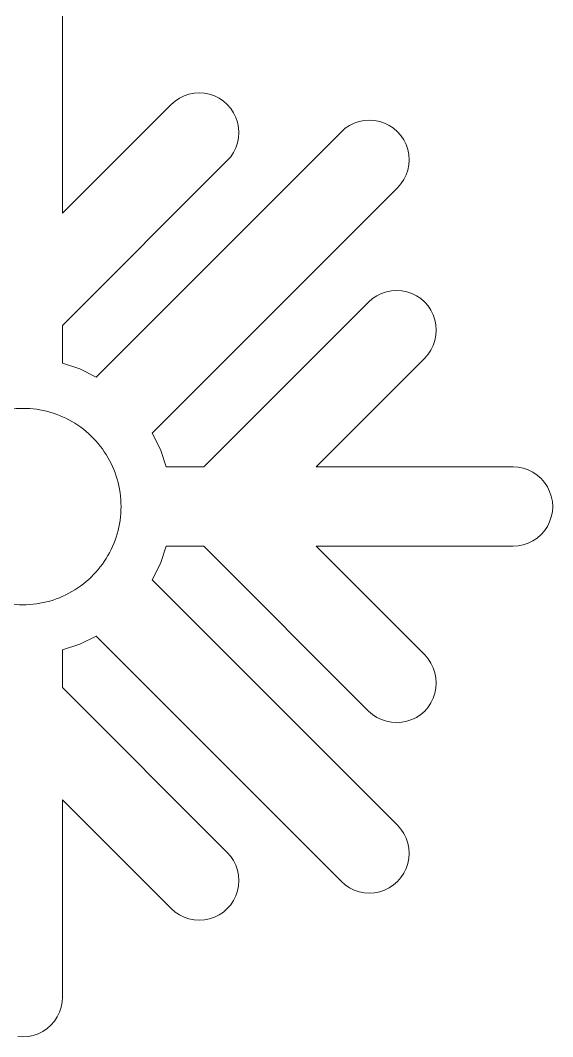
# Model space of a CAD drawing. Header units: centimetres. Extents: x -75 to 51, y -4 to 64.
# Drawn here: x -43.38 to -38.48, y -0.68 to 8.66 of the extents above; entities that cross this region are included whole.
import ezdxf

# ---------------------------------------------------------------- set-up
doc = ezdxf.new("R2010")
doc.units = ezdxf.units.CM
doc.header["$MEASUREMENT"] = 0
doc.layers.add('layer 1', color=7, linetype='Continuous')

msp = doc.modelspace()

# ---------------------------------------------------------------- linework, layer by layer
at = {"layer": 'layer 1', "color": 1, "lineweight": 20}
for points in [[(-42.99266, 6.88911), (-42.99266, 6.88911), (-42.99266, 8.70047), (-42.99266, 8.70047)], [(-41.91847, 7.94568), (-41.91847, 7.94568), (-41.95818, 7.91937), (-41.95818, 7.91937)], [(-41.87563, 7.96681), (-41.87563, 7.96681), (-41.91847, 7.94568), (-41.91847, 7.94568)], [(-41.83041, 7.9821), (-41.83041, 7.9821), (-41.87563, 7.96681), (-41.87563, 7.96681)], [(-41.78357, 7.9916), (-41.78357, 7.9916), (-41.83041, 7.9821), (-41.83041, 7.9821)], [(-41.73592, 7.99466), (-41.73592, 7.99466), (-41.78357, 7.99164), (-41.78357, 7.99164)], [(-41.68826, 7.9916), (-41.68826, 7.9916), (-41.73592, 7.99462), (-41.73592, 7.99462)], [(-41.64143, 7.9821), (-41.64143, 7.9821), (-41.68826, 7.9916), (-41.68826, 7.9916)], [(-41.5962, 7.96681), (-41.5962, 7.96681), (-41.64143, 7.9821), (-41.64143, 7.9821)], [(-41.55337, 7.94568), (-41.55337, 7.94568), (-41.5962, 7.96681), (-41.5962, 7.96681)], [(-41.51366, 7.91937), (-41.51366, 7.91937), (-41.55337, 7.94568), (-41.55337, 7.94568)], [(-41.99408, 7.88784), (-41.99408, 7.88784), (-42.99266, 6.88911), (-42.99266, 6.88911)], [(-41.95818, 7.91937), (-41.95818, 7.91937), (-41.99408, 7.88784), (-41.99408, 7.88784)], [(-41.47776, 7.88784), (-41.47776, 7.88784), (-41.51366, 7.91937), (-41.51366, 7.91937)], [(-41.44626, 7.85173), (-41.44626, 7.85173), (-41.47776, 7.88784), (-41.47776, 7.88784)], [(-41.41973, 7.81224), (-41.41973, 7.81224), (-41.44626, 7.85173), (-41.44626, 7.85173)], [(-41.39861, 7.7694), (-41.39861, 7.7694), (-41.41973, 7.81224), (-41.41973, 7.81224)], [(-41.38326, 7.72408), (-41.38326, 7.72408), (-41.39861, 7.7694), (-41.39861, 7.7694)], [(-41.37394, 7.67727), (-41.37394, 7.67727), (-41.38326, 7.72408), (-41.38326, 7.72408)], [(-41.37082, 7.62952), (-41.37082, 7.62952), (-41.37394, 7.67727), (-41.37394, 7.67727)], [(-40.39169, 7.66931), (-40.39169, 7.66931), (-40.4276, 7.63777), (-40.4276, 7.63777)], [(-40.35198, 7.69593), (-40.35198, 7.69593), (-40.39169, 7.66931), (-40.39169, 7.66931)], [(-40.30915, 7.71706), (-40.30915, 7.71706), (-40.35198, 7.69593), (-40.35198, 7.69593)], [(-40.26394, 7.73236), (-40.26394, 7.73236), (-40.30915, 7.71706), (-40.30915, 7.71706)], [(-40.21707, 7.74153), (-40.21707, 7.74153), (-40.26394, 7.73236), (-40.26394, 7.73236)], [(-40.16942, 7.74491), (-40.16942, 7.74491), (-40.21707, 7.74153), (-40.21707, 7.74153)], [(-40.1218, 7.74153), (-40.1218, 7.74153), (-40.16942, 7.74491), (-40.16942, 7.74491)], [(-40.07493, 7.73236), (-40.07493, 7.73236), (-40.1218, 7.74153), (-40.1218, 7.74153)], [(-40.02973, 7.71706), (-40.02973, 7.71706), (-40.07493, 7.73236), (-40.07493, 7.73236)], [(-39.98688, 7.69593), (-39.98688, 7.69593), (-40.02973, 7.71706), (-40.02973, 7.71706)], [(-39.94718, 7.66931), (-39.94718, 7.66931), (-39.98688, 7.69593), (-39.98688, 7.69593)], [(-39.91127, 7.63777), (-39.91127, 7.63777), (-39.94718, 7.66931), (-39.94718, 7.66931)], [(-40.4276, 7.63777), (-40.4276, 7.63777), (-42.68337, 5.38199), (-42.68337, 5.38199)], [(-41.38326, 7.53493), (-41.38326, 7.53493), (-41.37394, 7.58177), (-41.37394, 7.58177)], [(-41.37394, 7.58177), (-41.37394, 7.58177), (-41.37082, 7.62952), (-41.37082, 7.62952)], [(-39.87978, 7.60196), (-39.87978, 7.60196), (-39.91127, 7.63777), (-39.91127, 7.63777)], [(-39.85325, 7.56217), (-39.85325, 7.56217), (-39.87978, 7.60196), (-39.87978, 7.60196)], [(-41.41973, 7.44709), (-41.41973, 7.44709), (-41.39861, 7.48995), (-41.39861, 7.48995)], [(-41.39861, 7.48995), (-41.39861, 7.48995), (-41.38326, 7.53493), (-41.38326, 7.53493)], [(-39.83213, 7.51933), (-39.83213, 7.51933), (-39.85325, 7.56217), (-39.85325, 7.56217)], [(-39.81676, 7.47403), (-39.81676, 7.47403), (-39.83213, 7.51933), (-39.83213, 7.51933)], [(-41.47776, 7.37149), (-41.47776, 7.37149), (-41.44626, 7.4073), (-41.44626, 7.4073)], [(-41.44626, 7.4073), (-41.44626, 7.4073), (-41.41973, 7.44709), (-41.41973, 7.44709)], [(-39.80745, 7.42719), (-39.80745, 7.42719), (-39.81676, 7.47403), (-39.81676, 7.47403)], [(-39.80433, 7.37974), (-39.80433, 7.37974), (-39.80745, 7.42719), (-39.80745, 7.42719)], [(-42.99266, 5.85641), (-42.99266, 5.85641), (-41.47776, 7.37149), (-41.47776, 7.37149)], [(-39.81676, 7.28518), (-39.81676, 7.28518), (-39.80745, 7.33201), (-39.80745, 7.33201)], [(-39.80745, 7.33201), (-39.80745, 7.33201), (-39.80433, 7.37974), (-39.80433, 7.37974)], [(-39.87978, 7.15755), (-39.87978, 7.15755), (-39.85325, 7.19702), (-39.85325, 7.19702)], [(-39.85325, 7.19702), (-39.85325, 7.19702), (-39.83213, 7.23987), (-39.83213, 7.23987)], [(-39.83213, 7.23987), (-39.83213, 7.23987), (-39.81676, 7.28518), (-39.81676, 7.28518)], [(-42.16705, 4.86564), (-42.16705, 4.86564), (-39.91127, 7.12142), (-39.91127, 7.12142)], [(-39.91127, 7.12142), (-39.91127, 7.12142), (-39.87978, 7.15755), (-39.87978, 7.15755)], [(-39.9672, 6.17504), (-39.9672, 6.17504), (-40.01403, 6.16586), (-40.01403, 6.16586)], [(-39.91954, 6.1784), (-39.91954, 6.1784), (-39.9672, 6.17504), (-39.9672, 6.17504)], [(-39.87188, 6.17504), (-39.87188, 6.17504), (-39.91954, 6.17842), (-39.91954, 6.17842)], [(-39.82505, 6.16586), (-39.82505, 6.16586), (-39.87188, 6.17504), (-39.87188, 6.17504)], [(-40.14182, 6.10279), (-40.14182, 6.10279), (-40.17771, 6.07128), (-40.17771, 6.07128)], [(-40.10208, 6.12944), (-40.10208, 6.12944), (-40.14182, 6.10279), (-40.14182, 6.10279)], [(-40.05926, 6.15055), (-40.05926, 6.15055), (-40.10208, 6.12944), (-40.10208, 6.12944)], [(-40.01403, 6.16586), (-40.01403, 6.16586), (-40.05926, 6.15055), (-40.05926, 6.15055)], [(-39.77982, 6.15055), (-39.77982, 6.15055), (-39.82505, 6.16586), (-39.82505, 6.16586)], [(-39.73699, 6.12944), (-39.73699, 6.12944), (-39.77982, 6.15055), (-39.77982, 6.15055)], [(-39.6973, 6.10279), (-39.6973, 6.10279), (-39.73699, 6.12944), (-39.73699, 6.12944)], [(-39.6614, 6.07128), (-39.6614, 6.07128), (-39.6973, 6.10279), (-39.6973, 6.10279)], [(-40.17771, 6.07128), (-40.17771, 6.07128), (-41.69262, 4.55651), (-41.69262, 4.55651)], [(-39.6299, 6.03547), (-39.6299, 6.03547), (-39.6614, 6.07128), (-39.6614, 6.07128)], [(-39.60336, 5.99568), (-39.60336, 5.99568), (-39.6299, 6.03547), (-39.6299, 6.03547)], [(-39.58224, 5.95282), (-39.58224, 5.95282), (-39.60336, 5.99568), (-39.60336, 5.99568)], [(-39.56688, 5.90784), (-39.56688, 5.90784), (-39.58224, 5.95282), (-39.58224, 5.95282)], [(-39.55757, 5.861), (-39.55757, 5.861), (-39.56688, 5.90784), (-39.56688, 5.90784)], [(-42.99266, 5.51024), (-42.99266, 5.51024), (-42.99266, 5.85641), (-42.99266, 5.85641)], [(-39.55445, 5.81326), (-39.55445, 5.81326), (-39.55757, 5.861), (-39.55757, 5.861)], [(-39.55757, 5.7655), (-39.55757, 5.7655), (-39.55445, 5.81326), (-39.55445, 5.81326)], [(-39.58224, 5.67339), (-39.58224, 5.67339), (-39.56688, 5.71869), (-39.56688, 5.71869)], [(-39.56688, 5.71869), (-39.56688, 5.71869), (-39.55757, 5.7655), (-39.55757, 5.7655)], [(-39.6299, 5.59104), (-39.6299, 5.59104), (-39.60336, 5.63053), (-39.60336, 5.63053)], [(-39.60336, 5.63053), (-39.60336, 5.63053), (-39.58224, 5.67339), (-39.58224, 5.67339)], [(-40.65996, 4.55651), (-40.65996, 4.55651), (-39.6614, 5.55493), (-39.6614, 5.55493)], [(-39.6614, 5.55493), (-39.6614, 5.55493), (-39.6299, 5.59104), (-39.6299, 5.59104)], [(-42.83382, 5.45636), (-42.83382, 5.45636), (-42.99266, 5.51024), (-42.99266, 5.51024)], [(-42.68337, 5.38199), (-42.68337, 5.38199), (-42.83382, 5.45636), (-42.83382, 5.45636)], [(-42.09286, 4.71536), (-42.09286, 4.71536), (-42.16705, 4.86564), (-42.16705, 4.86564)], [(-42.03894, 4.55651), (-42.03894, 4.55651), (-42.09286, 4.71536), (-42.09286, 4.71536)], [(-41.69262, 4.55651), (-41.69262, 4.55651), (-42.03894, 4.55651), (-42.03894, 4.55651)], [(-38.84879, 4.55651), (-38.84879, 4.55651), (-40.65996, 4.55651), (-40.65996, 4.55651)], [(-38.80114, 4.55343), (-38.80114, 4.55343), (-38.84879, 4.55646), (-38.84879, 4.55646)], [(-38.75428, 4.54396), (-38.75428, 4.54396), (-38.80114, 4.55343), (-38.80114, 4.55343)], [(-38.70907, 4.52864), (-38.70907, 4.52864), (-38.75428, 4.54396), (-38.75428, 4.54396)], [(-38.66625, 4.50753), (-38.66625, 4.50753), (-38.70907, 4.52864), (-38.70907, 4.52864)], [(-38.62652, 4.48091), (-38.62652, 4.48091), (-38.66625, 4.50753), (-38.66625, 4.50753)], [(-38.59062, 4.44938), (-38.59062, 4.44938), (-38.62652, 4.48091), (-38.62652, 4.48091)], [(-38.55912, 4.41357), (-38.55912, 4.41357), (-38.59062, 4.44938), (-38.59062, 4.44938)], [(-38.53259, 4.37377), (-38.53259, 4.37377), (-38.55912, 4.41357), (-38.55912, 4.41357)], [(-38.51146, 4.33092), (-38.51146, 4.33092), (-38.53259, 4.37377), (-38.53259, 4.37377)], [(-38.49613, 4.28593), (-38.49613, 4.28593), (-38.51146, 4.33092), (-38.51146, 4.33092)], [(-38.48679, 4.2391), (-38.48679, 4.2391), (-38.49613, 4.28593), (-38.49613, 4.28593)], [(-38.48367, 4.19135), (-38.48367, 4.19135), (-38.48679, 4.2391), (-38.48679, 4.2391)], [(-42.45484, 4.19135), (-42.45484, 4.19135), (-42.45484, 4.19135), (-42.45484, 4.19135)], [(-38.49613, 4.09679), (-38.49613, 4.09679), (-38.48679, 4.1436), (-38.48679, 4.1436)], [(-38.48679, 4.1436), (-38.48679, 4.1436), (-38.48367, 4.19135), (-38.48367, 4.19135)], [(-38.53259, 4.00894), (-38.53259, 4.00894), (-38.51146, 4.05178), (-38.51146, 4.05178)], [(-38.51146, 4.05178), (-38.51146, 4.05178), (-38.49613, 4.09679), (-38.49613, 4.09679)], [(-38.62652, 3.9018), (-38.62652, 3.9018), (-38.59062, 3.93334), (-38.59062, 3.93334)], [(-38.59062, 3.93334), (-38.59062, 3.93334), (-38.55912, 3.96915), (-38.55912, 3.96915)], [(-38.55912, 3.96915), (-38.55912, 3.96915), (-38.53259, 4.00894), (-38.53259, 4.00894)], [(-38.80114, 3.82927), (-38.80114, 3.82927), (-38.75428, 3.83876), (-38.75428, 3.83876)], [(-38.75428, 3.83876), (-38.75428, 3.83876), (-38.70907, 3.85405), (-38.70907, 3.85405)], [(-38.70907, 3.85405), (-38.70907, 3.85405), (-38.66625, 3.87518), (-38.66625, 3.87518)], [(-38.66625, 3.87518), (-38.66625, 3.87518), (-38.62652, 3.9018), (-38.62652, 3.9018)], [(-42.09286, 3.66735), (-42.09286, 3.66735), (-42.03894, 3.8262), (-42.03894, 3.8262)], [(-42.03894, 3.8262), (-42.03894, 3.8262), (-41.69262, 3.8262), (-41.69262, 3.8262)], [(-41.69262, 3.8262), (-41.69262, 3.8262), (-40.17771, 2.31144), (-40.17771, 2.31144)], [(-39.6614, 2.82779), (-39.6614, 2.82779), (-40.65996, 3.8262), (-40.65996, 3.8262)], [(-40.65996, 3.8262), (-40.65996, 3.8262), (-38.84879, 3.8262), (-38.84879, 3.8262)], [(-38.84879, 3.8262), (-38.84879, 3.8262), (-38.80114, 3.82922), (-38.80114, 3.82922)], [(-42.16705, 3.51706), (-42.16705, 3.51706), (-42.09286, 3.66735), (-42.09286, 3.66735)], [(-39.91127, 1.26128), (-39.91127, 1.26128), (-42.16705, 3.51706), (-42.16705, 3.51706)], [(-42.83382, 2.92634), (-42.83382, 2.92634), (-42.68337, 3.00071), (-42.68337, 3.00071)], [(-42.68337, 3.00071), (-42.68337, 3.00071), (-40.4276, 0.74495), (-40.4276, 0.74495)], [(-42.99266, 2.87248), (-42.99266, 2.87248), (-42.83382, 2.92634), (-42.83382, 2.92634)], [(-42.99266, 2.52629), (-42.99266, 2.52629), (-42.99266, 2.87248), (-42.99266, 2.87248)], [(-39.6299, 2.79169), (-39.6299, 2.79169), (-39.6614, 2.82779), (-39.6614, 2.82779)], [(-39.60336, 2.75219), (-39.60336, 2.75219), (-39.6299, 2.79169), (-39.6299, 2.79169)], [(-39.58224, 2.70934), (-39.58224, 2.70934), (-39.60336, 2.75219), (-39.60336, 2.75219)], [(-39.56688, 2.66403), (-39.56688, 2.66403), (-39.58224, 2.70934), (-39.58224, 2.70934)], [(-39.55757, 2.61722), (-39.55757, 2.61722), (-39.56688, 2.66403), (-39.56688, 2.66403)], [(-39.55445, 2.56945), (-39.55445, 2.56945), (-39.55757, 2.61722), (-39.55757, 2.61722)], [(-41.47776, 1.01122), (-41.47776, 1.01122), (-42.99266, 2.52629), (-42.99266, 2.52629)], [(-39.55757, 2.52172), (-39.55757, 2.52172), (-39.55445, 2.56945), (-39.55445, 2.56945)], [(-39.60336, 2.38705), (-39.60336, 2.38705), (-39.58224, 2.4299), (-39.58224, 2.4299)], [(-39.58224, 2.4299), (-39.58224, 2.4299), (-39.56688, 2.47489), (-39.56688, 2.47489)], [(-39.56688, 2.47489), (-39.56688, 2.47489), (-39.55757, 2.52172), (-39.55757, 2.52172)], [(-39.6614, 2.31144), (-39.6614, 2.31144), (-39.6299, 2.34726), (-39.6299, 2.34726)], [(-39.6299, 2.34726), (-39.6299, 2.34726), (-39.60336, 2.38705), (-39.60336, 2.38705)], [(-40.17771, 2.31144), (-40.17771, 2.31144), (-40.14182, 2.27991), (-40.14182, 2.27991)], [(-40.14182, 2.27991), (-40.14182, 2.27991), (-40.10208, 2.25328), (-40.10208, 2.25328)], [(-40.10208, 2.25328), (-40.10208, 2.25328), (-40.05926, 2.23215), (-40.05926, 2.23215)], [(-39.77982, 2.23215), (-39.77982, 2.23215), (-39.73699, 2.25328), (-39.73699, 2.25328)], [(-39.73699, 2.25328), (-39.73699, 2.25328), (-39.6973, 2.27991), (-39.6973, 2.27991)], [(-39.6973, 2.27991), (-39.6973, 2.27991), (-39.6614, 2.31144), (-39.6614, 2.31144)], [(-40.05926, 2.23215), (-40.05926, 2.23215), (-40.01403, 2.21686), (-40.01403, 2.21686)], [(-40.01403, 2.21686), (-40.01403, 2.21686), (-39.9672, 2.20768), (-39.9672, 2.20768)], [(-39.9672, 2.20768), (-39.9672, 2.20768), (-39.91954, 2.2043), (-39.91954, 2.2043)], [(-39.91954, 2.2043), (-39.91954, 2.2043), (-39.87188, 2.20768), (-39.87188, 2.20768)], [(-39.87188, 2.20768), (-39.87188, 2.20768), (-39.82505, 2.21686), (-39.82505, 2.21686)], [(-39.82505, 2.21686), (-39.82505, 2.21686), (-39.77982, 2.23215), (-39.77982, 2.23215)], [(-42.99266, -0.31777), (-42.99266, -0.31777), (-42.99266, 1.49361), (-42.99266, 1.49361)], [(-42.99266, 1.49361), (-42.99266, 1.49361), (-41.99408, 0.49488), (-41.99408, 0.49488)], [(-39.87978, 1.22517), (-39.87978, 1.22517), (-39.91127, 1.26128), (-39.91127, 1.26128)], [(-39.85325, 1.18568), (-39.85325, 1.18568), (-39.87978, 1.22517), (-39.87978, 1.22517)], [(-39.83213, 1.14285), (-39.83213, 1.14285), (-39.85325, 1.18568), (-39.85325, 1.18568)], [(-39.81676, 1.09754), (-39.81676, 1.09754), (-39.83213, 1.14285), (-39.83213, 1.14285)], [(-39.80745, 1.05071), (-39.80745, 1.05071), (-39.81676, 1.09754), (-39.81676, 1.09754)], [(-39.80433, 1.00295), (-39.80433, 1.00295), (-39.80745, 1.05071), (-39.80745, 1.05071)], [(-41.44626, 0.97542), (-41.44626, 0.97542), (-41.47776, 1.01122), (-41.47776, 1.01122)], [(-41.41973, 0.93563), (-41.41973, 0.93563), (-41.44626, 0.97542), (-41.44626, 0.97542)], [(-41.39861, 0.89277), (-41.39861, 0.89277), (-41.41973, 0.93563), (-41.41973, 0.93563)], [(-39.81676, 0.90869), (-39.81676, 0.90869), (-39.80745, 0.95553), (-39.80745, 0.95553)], [(-39.80745, 0.95553), (-39.80745, 0.95553), (-39.80433, 1.00295), (-39.80433, 1.00295)], [(-41.38326, 0.84778), (-41.38326, 0.84778), (-41.39861, 0.89277), (-41.39861, 0.89277)], [(-41.37394, 0.80095), (-41.37394, 0.80095), (-41.38326, 0.84778), (-41.38326, 0.84778)], [(-39.85325, 0.82054), (-39.85325, 0.82054), (-39.83213, 0.86339), (-39.83213, 0.86339)], [(-39.83213, 0.86339), (-39.83213, 0.86339), (-39.81676, 0.90869), (-39.81676, 0.90869)], [(-41.37082, 0.7532), (-41.37082, 0.7532), (-41.37394, 0.80095), (-41.37394, 0.80095)], [(-41.37394, 0.70545), (-41.37394, 0.70545), (-41.37082, 0.7532), (-41.37082, 0.7532)], [(-39.91127, 0.74495), (-39.91127, 0.74495), (-39.87978, 0.78074), (-39.87978, 0.78074)], [(-39.87978, 0.78074), (-39.87978, 0.78074), (-39.85325, 0.82054), (-39.85325, 0.82054)], [(-41.39861, 0.61332), (-41.39861, 0.61332), (-41.38326, 0.65861), (-41.38326, 0.65861)], [(-41.38326, 0.65861), (-41.38326, 0.65861), (-41.37394, 0.70545), (-41.37394, 0.70545)], [(-40.4276, 0.74495), (-40.4276, 0.74495), (-40.39169, 0.71341), (-40.39169, 0.71341)], [(-40.39169, 0.71341), (-40.39169, 0.71341), (-40.35198, 0.68677), (-40.35198, 0.68677)], [(-40.35198, 0.68677), (-40.35198, 0.68677), (-40.30915, 0.66566), (-40.30915, 0.66566)], [(-40.30915, 0.66566), (-40.30915, 0.66566), (-40.26394, 0.65037), (-40.26394, 0.65037)], [(-40.07493, 0.65037), (-40.07493, 0.65037), (-40.02973, 0.66566), (-40.02973, 0.66566)], [(-40.02973, 0.66566), (-40.02973, 0.66566), (-39.98688, 0.68677), (-39.98688, 0.68677)], [(-39.98688, 0.68677), (-39.98688, 0.68677), (-39.94718, 0.71341), (-39.94718, 0.71341)], [(-39.94718, 0.71341), (-39.94718, 0.71341), (-39.91127, 0.74495), (-39.91127, 0.74495)], [(-41.44626, 0.53099), (-41.44626, 0.53099), (-41.41973, 0.57049), (-41.41973, 0.57049)], [(-41.41973, 0.57049), (-41.41973, 0.57049), (-41.39861, 0.61332), (-41.39861, 0.61332)], [(-40.26394, 0.65037), (-40.26394, 0.65037), (-40.21707, 0.64117), (-40.21707, 0.64117)], [(-40.21707, 0.64117), (-40.21707, 0.64117), (-40.16942, 0.63781), (-40.16942, 0.63781)], [(-40.16942, 0.63781), (-40.16942, 0.63781), (-40.1218, 0.64117), (-40.1218, 0.64117)], [(-40.1218, 0.64117), (-40.1218, 0.64117), (-40.07493, 0.65037), (-40.07493, 0.65037)], [(-41.99408, 0.49488), (-41.99408, 0.49488), (-41.95818, 0.46335), (-41.95818, 0.46335)], [(-41.51366, 0.46335), (-41.51366, 0.46335), (-41.47776, 0.49488), (-41.47776, 0.49488)], [(-41.47776, 0.49488), (-41.47776, 0.49488), (-41.44626, 0.53099), (-41.44626, 0.53099)], [(-41.95818, 0.46335), (-41.95818, 0.46335), (-41.91847, 0.43702), (-41.91847, 0.43702)], [(-41.91847, 0.43702), (-41.91847, 0.43702), (-41.87563, 0.41591), (-41.87563, 0.41591)], [(-41.87563, 0.41591), (-41.87563, 0.41591), (-41.83041, 0.40059), (-41.83041, 0.40059)], [(-41.83041, 0.40059), (-41.83041, 0.40059), (-41.78357, 0.39111), (-41.78357, 0.39111)], [(-41.78357, 0.39111), (-41.78357, 0.39111), (-41.73592, 0.38809), (-41.73592, 0.38809)], [(-41.73592, 0.38805), (-41.73592, 0.38805), (-41.68826, 0.39108), (-41.68826, 0.39108)], [(-41.68826, 0.39111), (-41.68826, 0.39111), (-41.64143, 0.40059), (-41.64143, 0.40059)], [(-41.64143, 0.40059), (-41.64143, 0.40059), (-41.5962, 0.41591), (-41.5962, 0.41591)], [(-41.5962, 0.41591), (-41.5962, 0.41591), (-41.55337, 0.43702), (-41.55337, 0.43702)], [(-41.55337, 0.43702), (-41.55337, 0.43702), (-41.51366, 0.46335), (-41.51366, 0.46335)], [(-43.0051, -0.41204), (-43.0051, -0.41204), (-42.99579, -0.3652), (-42.99579, -0.3652)], [(-42.99579, -0.3652), (-42.99579, -0.3652), (-42.99266, -0.31777), (-42.99266, -0.31777)], [(-43.04157, -0.50019), (-43.04157, -0.50019), (-43.02045, -0.45734), (-43.02045, -0.45734)], [(-43.02045, -0.45734), (-43.02045, -0.45734), (-43.0051, -0.41204), (-43.0051, -0.41204)], [(-43.0996, -0.57578), (-43.0996, -0.57578), (-43.06811, -0.53996), (-43.06811, -0.53996)], [(-43.06811, -0.53996), (-43.06811, -0.53996), (-43.04157, -0.50019), (-43.04157, -0.50019)], [(-43.21805, -0.65506), (-43.21805, -0.65506), (-43.17522, -0.63393), (-43.17522, -0.63393)], [(-43.17522, -0.63393), (-43.17522, -0.63393), (-43.1355, -0.60731), (-43.1355, -0.60731)], [(-43.1355, -0.60731), (-43.1355, -0.60731), (-43.0996, -0.57578), (-43.0996, -0.57578)], [(-43.40541, -0.67955), (-43.40541, -0.67955), (-43.35776, -0.6826), (-43.35776, -0.6826)], [(-43.35776, -0.6826), (-43.35776, -0.6826), (-43.31011, -0.67957), (-43.31011, -0.67957)], [(-43.31011, -0.67955), (-43.31011, -0.67955), (-43.26327, -0.67036), (-43.26327, -0.67036)], [(-43.26327, -0.67036), (-43.26327, -0.67036), (-43.21805, -0.65506), (-43.21805, -0.65506)]]:
    msp.add_open_spline(points, degree=3, dxfattribs=at)
for points in [[(-42.9063, 4.97331), (-42.9063, 4.97331), (-42.93446, 4.98889), (-42.93446, 4.98889), (-42.93446, 4.98889), (-42.93446, 4.98889), (-42.96302, 5.0034), (-42.96302, 5.0034), (-42.96302, 5.0034), (-42.96302, 5.0034), (-42.99194, 5.01684), (-42.99194, 5.01684), (-42.99194, 5.01684), (-42.99194, 5.01684), (-43.0212, 5.0292), (-43.0212, 5.0292), (-43.0212, 5.0292), (-43.0212, 5.0292), (-43.0508, 5.04049), (-43.0508, 5.04049), (-43.0508, 5.04049), (-43.0508, 5.04049), (-43.08067, 5.05071), (-43.08067, 5.05071), (-43.08067, 5.05071), (-43.08067, 5.05071), (-43.11082, 5.05986), (-43.11082, 5.05986), (-43.11082, 5.05986), (-43.11082, 5.05986), (-43.14118, 5.0679), (-43.14118, 5.0679), (-43.14118, 5.0679), (-43.14118, 5.0679), (-43.17176, 5.07487), (-43.17176, 5.07487), (-43.17176, 5.07487), (-43.17176, 5.07487), (-43.2025, 5.08078), (-43.2025, 5.08078), (-43.2025, 5.08078), (-43.2025, 5.08078), (-43.23339, 5.08562), (-43.23339, 5.08562), (-43.23339, 5.08562), (-43.23339, 5.08562), (-43.26439, 5.08939), (-43.26439, 5.08939), (-43.26439, 5.08939), (-43.26439, 5.08939), (-43.29547, 5.09215), (-43.29547, 5.09215), (-43.29547, 5.09215), (-43.29547, 5.09215), (-43.32662, 5.09368), (-43.32662, 5.09368), (-43.32662, 5.09368), (-43.32662, 5.09368), (-43.35779, 5.09427), (-43.35779, 5.09427), (-43.35779, 5.09427), (-43.35779, 5.09427), (-43.38896, 5.09368), (-43.38896, 5.09368), (-43.38896, 5.09368), (-43.38896, 5.09368), (-43.42011, 5.09215), (-43.42011, 5.09215), (-43.42011, 5.09215), (-43.42011, 5.09215), (-43.45119, 5.08939), (-43.45119, 5.08939), (-43.45119, 5.08939), (-43.45119, 5.08939), (-43.48219, 5.08562), (-43.48219, 5.08562), (-43.48219, 5.08562), (-43.48219, 5.08562), (-43.51307, 5.08078), (-43.51307, 5.08078), (-43.51307, 5.08078), (-43.51307, 5.08078), (-43.54381, 5.07487), (-43.54381, 5.07487), (-43.54381, 5.07487), (-43.54381, 5.07487), (-43.57439, 5.0679), (-43.57439, 5.0679), (-43.57439, 5.0679), (-43.57439, 5.0679), (-43.60475, 5.05986), (-43.60475, 5.05986), (-43.60475, 5.05986), (-43.60475, 5.05986), (-43.6349, 5.05071), (-43.6349, 5.05071), (-43.6349, 5.05071), (-43.6349, 5.05071), (-43.66477, 5.04049), (-43.66477, 5.04049), (-43.66477, 5.04049), (-43.66477, 5.04049), (-43.69437, 5.0292), (-43.69437, 5.0292), (-43.69437, 5.0292), (-43.69437, 5.0292), (-43.72363, 5.01684), (-43.72363, 5.01684), (-43.72363, 5.01684), (-43.72363, 5.01684), (-43.75255, 5.0034), (-43.75255, 5.0034), (-43.75255, 5.0034), (-43.75255, 5.0034), (-43.78111, 4.98889), (-43.78111, 4.98889), (-43.78111, 4.98889), (-43.78111, 4.98889), (-43.80927, 4.97331), (-43.80927, 4.97331)], [(-42.45483, 4.19136), (-42.45483, 4.19136), (-42.45542, 4.22353), (-42.45542, 4.22353), (-42.45542, 4.22353), (-42.45542, 4.22353), (-42.45725, 4.25551), (-42.45725, 4.25551), (-42.45725, 4.25551), (-42.45725, 4.25551), (-42.46002, 4.28728), (-42.46002, 4.28728), (-42.46002, 4.28728), (-42.46002, 4.28728), (-42.46393, 4.31881), (-42.46393, 4.31881), (-42.46393, 4.31881), (-42.46393, 4.31881), (-42.46894, 4.35008), (-42.46894, 4.35008), (-42.46894, 4.35008), (-42.46894, 4.35008), (-42.47503, 4.38106), (-42.47503, 4.38106), (-42.47503, 4.38106), (-42.47503, 4.38106), (-42.48219, 4.41173), (-42.48219, 4.41173), (-42.48219, 4.41173), (-42.48219, 4.41173), (-42.49039, 4.44206), (-42.49039, 4.44206), (-42.49039, 4.44206), (-42.49039, 4.44206), (-42.49964, 4.47203), (-42.49964, 4.47203), (-42.49964, 4.47203), (-42.49964, 4.47203), (-42.50989, 4.5016), (-42.50989, 4.5016), (-42.50989, 4.5016), (-42.50989, 4.5016), (-42.52115, 4.53077), (-42.52115, 4.53077), (-42.52115, 4.53077), (-42.52115, 4.53077), (-42.53339, 4.55951), (-42.53339, 4.55951), (-42.53339, 4.55951), (-42.53339, 4.55951), (-42.54661, 4.58779), (-42.54661, 4.58779), (-42.54661, 4.58779), (-42.54661, 4.58779), (-42.56078, 4.61558), (-42.56078, 4.61558), (-42.56078, 4.61558), (-42.56078, 4.61558), (-42.5759, 4.64285), (-42.5759, 4.64285), (-42.5759, 4.64285), (-42.5759, 4.64285), (-42.59194, 4.66957), (-42.59194, 4.66957), (-42.59194, 4.66957), (-42.59194, 4.66957), (-42.6089, 4.69574), (-42.6089, 4.69574), (-42.6089, 4.69574), (-42.6089, 4.69574), (-42.62678, 4.72133), (-42.62678, 4.72133), (-42.62678, 4.72133), (-42.62678, 4.72133), (-42.64554, 4.74631), (-42.64554, 4.74631), (-42.64554, 4.74631), (-42.64554, 4.74631), (-42.66516, 4.77064), (-42.66516, 4.77064), (-42.66516, 4.77064), (-42.66516, 4.77064), (-42.68564, 4.7943), (-42.68564, 4.7943), (-42.68564, 4.7943), (-42.68564, 4.7943), (-42.70698, 4.81729), (-42.70698, 4.81729), (-42.70698, 4.81729), (-42.70698, 4.81729), (-42.72914, 4.83957), (-42.72914, 4.83957), (-42.72914, 4.83957), (-42.72914, 4.83957), (-42.75213, 4.86109), (-42.75213, 4.86109), (-42.75213, 4.86109), (-42.75213, 4.86109), (-42.77591, 4.88187), (-42.77591, 4.88187), (-42.77591, 4.88187), (-42.77591, 4.88187), (-42.80049, 4.90186), (-42.80049, 4.90186), (-42.80049, 4.90186), (-42.80049, 4.90186), (-42.82583, 4.92102), (-42.82583, 4.92102), (-42.82583, 4.92102), (-42.82583, 4.92102), (-42.85194, 4.93935), (-42.85194, 4.93935), (-42.85194, 4.93935), (-42.85194, 4.93935), (-42.87878, 4.95683), (-42.87878, 4.95683), (-42.87878, 4.95683), (-42.87878, 4.95683), (-42.90636, 4.97342), (-42.90636, 4.97342)], [(-42.9063, 3.4094), (-42.9063, 3.4094), (-42.87872, 3.42599), (-42.87872, 3.42599), (-42.87872, 3.42599), (-42.87872, 3.42599), (-42.85188, 3.44347), (-42.85188, 3.44347), (-42.85188, 3.44347), (-42.85188, 3.44347), (-42.82577, 3.4618), (-42.82577, 3.4618), (-42.82577, 3.4618), (-42.82577, 3.4618), (-42.80043, 3.48096), (-42.80043, 3.48096), (-42.80043, 3.48096), (-42.80043, 3.48096), (-42.77585, 3.50095), (-42.77585, 3.50095), (-42.77585, 3.50095), (-42.77585, 3.50095), (-42.75207, 3.52173), (-42.75207, 3.52173), (-42.75207, 3.52173), (-42.75207, 3.52173), (-42.72908, 3.54325), (-42.72908, 3.54325), (-42.72908, 3.54325), (-42.72908, 3.54325), (-42.70692, 3.5655), (-42.70692, 3.5655), (-42.70692, 3.5655), (-42.70692, 3.5655), (-42.68559, 3.58849), (-42.68559, 3.58849), (-42.68559, 3.58849), (-42.68559, 3.58849), (-42.66508, 3.61215), (-42.66508, 3.61215), (-42.66508, 3.61215), (-42.66508, 3.61215), (-42.64546, 3.63648), (-42.64546, 3.63648), (-42.64546, 3.63648), (-42.64546, 3.63648), (-42.6267, 3.66146), (-42.6267, 3.66146), (-42.6267, 3.66146), (-42.6267, 3.66146), (-42.60882, 3.68705), (-42.60882, 3.68705), (-42.60882, 3.68705), (-42.60882, 3.68705), (-42.59186, 3.71322), (-42.59186, 3.71322), (-42.59186, 3.71322), (-42.59186, 3.71322), (-42.57582, 3.73994), (-42.57582, 3.73994), (-42.57582, 3.73994), (-42.57582, 3.73994), (-42.5607, 3.76721), (-42.5607, 3.76721), (-42.5607, 3.76721), (-42.5607, 3.76721), (-42.54653, 3.795), (-42.54653, 3.795), (-42.54653, 3.795), (-42.54653, 3.795), (-42.53331, 3.82328), (-42.53331, 3.82328), (-42.53331, 3.82328), (-42.53331, 3.82328), (-42.52107, 3.85202), (-42.52107, 3.85202), (-42.52107, 3.85202), (-42.52107, 3.85202), (-42.50981, 3.88119), (-42.50981, 3.88119), (-42.50981, 3.88119), (-42.50981, 3.88119), (-42.49955, 3.91076), (-42.49955, 3.91076), (-42.49955, 3.91076), (-42.49955, 3.91076), (-42.49031, 3.94073), (-42.49031, 3.94073), (-42.49031, 3.94073), (-42.49031, 3.94073), (-42.48211, 3.97106), (-42.48211, 3.97106), (-42.48211, 3.97106), (-42.48211, 3.97106), (-42.47495, 4.00173), (-42.47495, 4.00173), (-42.47495, 4.00173), (-42.47495, 4.00173), (-42.46886, 4.03271), (-42.46886, 4.03271), (-42.46886, 4.03271), (-42.46886, 4.03271), (-42.46384, 4.06398), (-42.46384, 4.06398), (-42.46384, 4.06398), (-42.46384, 4.06398), (-42.45993, 4.09551), (-42.45993, 4.09551), (-42.45993, 4.09551), (-42.45993, 4.09551), (-42.45719, 4.12728), (-42.45719, 4.12728), (-42.45719, 4.12728), (-42.45719, 4.12728), (-42.45536, 4.15926), (-42.45536, 4.15926), (-42.45536, 4.15926), (-42.45536, 4.15926), (-42.45477, 4.19143), (-42.45477, 4.19143)], [(-43.80922, 3.4094), (-43.80922, 3.4094), (-43.78106, 3.39382), (-43.78106, 3.39382), (-43.78106, 3.39382), (-43.78106, 3.39382), (-43.7525, 3.37931), (-43.7525, 3.37931), (-43.7525, 3.37931), (-43.7525, 3.37931), (-43.72358, 3.36587), (-43.72358, 3.36587), (-43.72358, 3.36587), (-43.72358, 3.36587), (-43.69432, 3.3535), (-43.69432, 3.3535), (-43.69432, 3.3535), (-43.69432, 3.3535), (-43.66472, 3.34221), (-43.66472, 3.34221), (-43.66472, 3.34221), (-43.66472, 3.34221), (-43.63485, 3.33199), (-43.63485, 3.33199), (-43.63485, 3.33199), (-43.63485, 3.33199), (-43.6047, 3.32284), (-43.6047, 3.32284), (-43.6047, 3.32284), (-43.6047, 3.32284), (-43.57434, 3.3148), (-43.57434, 3.3148), (-43.57434, 3.3148), (-43.57434, 3.3148), (-43.54376, 3.30783), (-43.54376, 3.30783), (-43.54376, 3.30783), (-43.54376, 3.30783), (-43.51301, 3.30192), (-43.51301, 3.30192), (-43.51301, 3.30192), (-43.51301, 3.30192), (-43.48213, 3.29708), (-43.48213, 3.29708), (-43.48213, 3.29708), (-43.48213, 3.29708), (-43.45113, 3.29331), (-43.45113, 3.29331), (-43.45113, 3.29331), (-43.45113, 3.29331), (-43.42004, 3.29055), (-43.42004, 3.29055), (-43.42004, 3.29055), (-43.42004, 3.29055), (-43.38889, 3.28902), (-43.38889, 3.28902), (-43.38889, 3.28902), (-43.38889, 3.28902), (-43.35772, 3.28843), (-43.35772, 3.28843), (-43.35772, 3.28843), (-43.35772, 3.28843), (-43.32655, 3.28902), (-43.32655, 3.28902), (-43.32655, 3.28902), (-43.32655, 3.28902), (-43.2954, 3.29055), (-43.2954, 3.29055), (-43.2954, 3.29055), (-43.2954, 3.29055), (-43.26431, 3.29331), (-43.26431, 3.29331), (-43.26431, 3.29331), (-43.26431, 3.29331), (-43.23331, 3.29708), (-43.23331, 3.29708), (-43.23331, 3.29708), (-43.23331, 3.29708), (-43.20243, 3.30192), (-43.20243, 3.30192), (-43.20243, 3.30192), (-43.20243, 3.30192), (-43.17169, 3.30783), (-43.17169, 3.30783), (-43.17169, 3.30783), (-43.17169, 3.30783), (-43.14111, 3.3148), (-43.14111, 3.3148), (-43.14111, 3.3148), (-43.14111, 3.3148), (-43.11075, 3.32284), (-43.11075, 3.32284), (-43.11075, 3.32284), (-43.11075, 3.32284), (-43.0806, 3.33199), (-43.0806, 3.33199), (-43.0806, 3.33199), (-43.0806, 3.33199), (-43.05073, 3.34221), (-43.05073, 3.34221), (-43.05073, 3.34221), (-43.05073, 3.34221), (-43.02113, 3.3535), (-43.02113, 3.3535), (-43.02113, 3.3535), (-43.02113, 3.3535), (-42.99187, 3.36587), (-42.99187, 3.36587), (-42.99187, 3.36587), (-42.99187, 3.36587), (-42.96295, 3.37931), (-42.96295, 3.37931), (-42.96295, 3.37931), (-42.96295, 3.37931), (-42.93439, 3.39382), (-42.93439, 3.39382), (-42.93439, 3.39382), (-42.93439, 3.39382), (-42.90623, 3.4094), (-42.90623, 3.4094)]]:
    msp.add_open_spline(points, degree=3, knots=[0, 0, 0, 0, 0.0322581, 0.0322581, 0.0322581, 0.0322581, 0.0645161, 0.0645161, 0.0645161, 0.0645161, 0.0967742, 0.0967742, 0.0967742, 0.0967742, 0.1290323, 0.1290323, 0.1290323, 0.1290323, 0.1612903, 0.1612903, 0.1612903, 0.1612903, 0.1935484, 0.1935484, 0.1935484, 0.1935484, 0.2258065, 0.2258065, 0.2258065, 0.2258065, 0.2580645, 0.2580645, 0.2580645, 0.2580645, 0.2903226, 0.2903226, 0.2903226, 0.2903226, 0.3225806, 0.3225806, 0.3225806, 0.3225806, 0.3548387, 0.3548387, 0.3548387, 0.3548387, 0.3870968, 0.3870968, 0.3870968, 0.3870968, 0.4193548, 0.4193548, 0.4193548, 0.4193548, 0.4516129, 0.4516129, 0.4516129, 0.4516129, 0.483871, 0.483871, 0.483871, 0.483871, 0.516129, 0.516129, 0.516129, 0.516129, 0.5483871, 0.5483871, 0.5483871, 0.5483871, 0.5806452, 0.5806452, 0.5806452, 0.5806452, 0.6129032, 0.6129032, 0.6129032, 0.6129032, 0.6451613, 0.6451613, 0.6451613, 0.6451613, 0.6774194, 0.6774194, 0.6774194, 0.6774194, 0.7096774, 0.7096774, 0.7096774, 0.7096774, 0.7419355, 0.7419355, 0.7419355, 0.7419355, 0.7741935, 0.7741935, 0.7741935, 0.7741935, 0.8064516, 0.8064516, 0.8064516, 0.8064516, 0.8387097, 0.8387097, 0.8387097, 0.8387097, 0.8709677, 0.8709677, 0.8709677, 0.8709677, 0.9032258, 0.9032258, 0.9032258, 0.9032258, 0.9354839, 0.9354839, 0.9354839, 0.9354839, 1, 1, 1, 1], dxfattribs=at)

doc.saveas('drawing.dxf')
